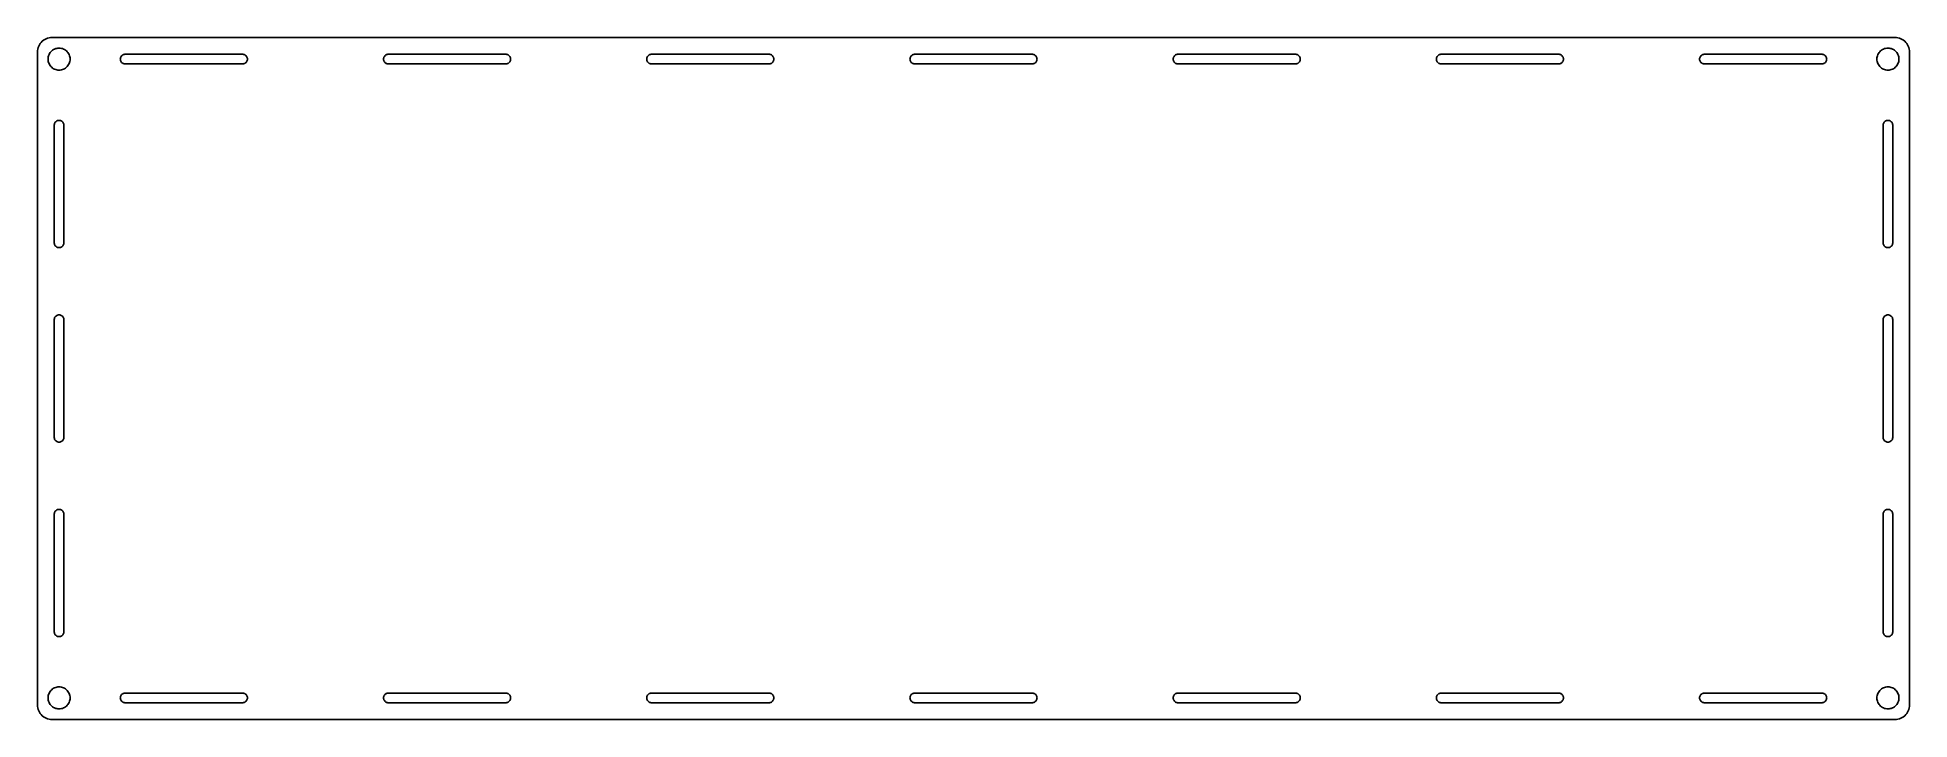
# Model space of a CAD drawing. Header units: metres. Extents: x -319 to 319, y -116 to 116.
import ezdxf

# ---------------------------------------------------------------- set-up
doc = ezdxf.new("R2010")
doc.units = ezdxf.units.M

msp = doc.modelspace()

# ---------------------------------------------------------------- linework, layer by layer
for p, q in [((-316.814, 115.12), (-317.221, 114.791)), ((-316.375, 115.405), (-316.814, 115.12)), ((-315.909, 115.643), (-316.375, 115.405)), ((-315.42, 115.83), (-315.909, 115.643)), ((-314.915, 115.966), (-315.42, 115.83)), ((-314.398, 116.048), (-314.915, 115.966)), ((-313.875, 116.075), (-314.398, 116.048)), ((313.875, 116.075), (-313.875, 116.075)), ((314.398, 116.048), (313.875, 116.075)), ((314.915, 115.966), (314.398, 116.048)), ((315.42, 115.83), (314.915, 115.966)), ((315.909, 115.643), (315.42, 115.83)), ((316.375, 115.405), (315.909, 115.643)), ((316.814, 115.12), (316.375, 115.405)), ((317.221, 114.791), (316.814, 115.12)), ((-318.848, 111.598), (-318.875, 111.075)), ((-318.875, 111.075), (-318.875, -111.075)), ((-318.766, 112.115), (-318.848, 111.598)), ((-318.63, 112.62), (-318.766, 112.115)), ((-318.443, 113.109), (-318.63, 112.62)), ((-318.205, 113.575), (-318.443, 113.109)), ((-317.92, 114.014), (-318.205, 113.575)), ((-317.591, 114.421), (-317.92, 114.014)), ((-317.221, 114.791), (-317.591, 114.421)), ((-315.25, 108.7), (-315.229, 109.092)), ((-315.229, 108.308), (-315.25, 108.7)), ((-315.229, 109.092), (-315.168, 109.48)), ((-315.168, 109.48), (-315.066, 109.859)), ((-315.066, 109.859), (-314.926, 110.225)), ((-314.926, 110.225), (-314.748, 110.575)), ((-314.748, 110.575), (-314.534, 110.904)), ((-314.534, 110.904), (-314.287, 111.209)), ((-314.287, 111.209), (-314.009, 111.487)), ((-314.009, 111.487), (-313.704, 111.734)), ((-313.704, 111.734), (-313.375, 111.948)), ((-313.375, 111.948), (-313.025, 112.126)), ((-313.025, 112.126), (-312.659, 112.266)), ((-312.659, 112.266), (-312.28, 112.368)), ((-312.28, 112.368), (-311.892, 112.429)), ((-311.892, 112.429), (-311.5, 112.45)), ((-311.5, 112.45), (-311.108, 112.429)), ((-311.108, 112.429), (-310.72, 112.368)), ((-310.72, 112.368), (-310.341, 112.266)), ((-310.341, 112.266), (-309.975, 112.126)), ((-309.975, 112.126), (-309.625, 111.948)), ((-309.625, 111.948), (-309.296, 111.734)), ((-309.296, 111.734), (-308.991, 111.487)), ((-308.991, 111.487), (-308.713, 111.209)), ((-308.713, 111.209), (-308.466, 110.904)), ((-308.466, 110.904), (-308.252, 110.575)), ((-308.252, 110.575), (-308.074, 110.225)), ((-308.074, 110.225), (-307.934, 109.859)), ((-307.934, 109.859), (-307.832, 109.48)), ((-307.832, 109.48), (-307.771, 109.092)), ((-307.771, 109.092), (-307.75, 108.7)), ((-307.75, 108.7), (-307.771, 108.308)), ((-290.65, 108.7), (-290.632, 108.946)), ((-290.632, 108.454), (-290.65, 108.7)), ((-290.632, 108.946), (-290.577, 109.186)), ((-290.577, 108.214), (-290.632, 108.454)), ((-290.577, 109.186), (-290.487, 109.416)), ((-290.487, 109.416), (-290.363, 109.629)), ((-290.363, 109.629), (-290.21, 109.822)), ((-290.21, 109.822), (-290.029, 109.99)), ((-290.029, 109.99), (-289.825, 110.129)), ((-289.825, 110.129), (-289.603, 110.236)), ((-289.603, 110.236), (-289.367, 110.309)), ((-289.367, 110.309), (-289.123, 110.345)), ((-289.123, 110.345), (-248.877, 110.345)), ((-248.877, 110.345), (-248.633, 110.309)), ((-248.633, 110.309), (-248.397, 110.236)), ((-248.397, 110.236), (-248.175, 110.129)), ((-248.175, 110.129), (-247.971, 109.99)), ((-247.971, 109.99), (-247.79, 109.822)), ((-247.79, 109.822), (-247.637, 109.629)), ((-247.637, 109.629), (-247.513, 109.416)), ((-247.513, 109.416), (-247.423, 109.186)), ((-247.423, 109.186), (-247.368, 108.946)), ((-247.368, 108.454), (-247.423, 108.214)), ((-247.368, 108.946), (-247.35, 108.7)), ((-247.35, 108.7), (-247.368, 108.454)), ((-200.983, 108.7), (-200.965, 108.946)), ((-200.965, 108.454), (-200.983, 108.7)), ((-200.965, 108.946), (-200.91, 109.186)), ((-200.91, 108.214), (-200.965, 108.454)), ((-200.91, 109.186), (-200.82, 109.416)), ((-200.82, 109.416), (-200.697, 109.629)), ((-200.697, 109.629), (-200.543, 109.822)), ((-200.543, 109.822), (-200.362, 109.99)), ((-200.362, 109.99), (-200.158, 110.129)), ((-200.158, 110.129), (-199.936, 110.236)), ((-199.936, 110.236), (-199.701, 110.309)), ((-199.701, 110.309), (-199.457, 110.345)), ((-199.457, 110.345), (-159.21, 110.345)), ((-159.21, 110.345), (-158.966, 110.309)), ((-158.966, 110.309), (-158.731, 110.236)), ((-158.731, 110.236), (-158.508, 110.129)), ((-158.508, 110.129), (-158.305, 109.99)), ((-158.305, 109.99), (-158.124, 109.822)), ((-158.124, 109.822), (-157.97, 109.629)), ((-157.97, 109.629), (-157.847, 109.416)), ((-157.847, 109.416), (-157.757, 109.186)), ((-157.757, 109.186), (-157.702, 108.946)), ((-157.702, 108.454), (-157.757, 108.214)), ((-157.702, 108.946), (-157.683, 108.7)), ((-157.683, 108.7), (-157.702, 108.454)), ((-111.317, 108.7), (-111.298, 108.946)), ((-111.298, 108.454), (-111.317, 108.7)), ((-111.298, 108.946), (-111.243, 109.186)), ((-111.243, 108.214), (-111.298, 108.454)), ((-111.243, 109.186), (-111.153, 109.416)), ((-111.153, 109.416), (-111.03, 109.629)), ((-111.03, 109.629), (-110.876, 109.822)), ((-110.876, 109.822), (-110.695, 109.99)), ((-110.695, 109.99), (-110.492, 110.129)), ((-110.492, 110.129), (-110.269, 110.236)), ((-110.269, 110.236), (-110.034, 110.309)), ((-110.034, 110.309), (-109.79, 110.345)), ((-109.79, 110.345), (-69.5434, 110.345)), ((-69.5434, 110.345), (-69.2995, 110.309)), ((-69.2995, 110.309), (-69.0638, 110.236)), ((-69.0638, 110.236), (-68.8417, 110.129)), ((-68.8417, 110.129), (-68.6379, 109.99)), ((-68.6379, 109.99), (-68.4571, 109.822)), ((-68.4571, 109.822), (-68.3034, 109.629)), ((-68.3034, 109.629), (-68.1801, 109.416)), ((-68.1801, 109.416), (-68.09, 109.186)), ((-68.09, 109.186), (-68.0351, 108.946)), ((-68.0351, 108.454), (-68.09, 108.214)), ((-68.0351, 108.946), (-68.0167, 108.7)), ((-68.0167, 108.7), (-68.0351, 108.454)), ((-21.65, 108.7), (-21.6316, 108.946)), ((-21.6316, 108.454), (-21.65, 108.7)), ((-21.6316, 108.946), (-21.5767, 109.186)), ((-21.5767, 108.214), (-21.6316, 108.454)), ((-21.5767, 109.186), (-21.4866, 109.416)), ((-21.4866, 109.416), (-21.3633, 109.629)), ((-21.3633, 109.629), (-21.2095, 109.822)), ((-21.2095, 109.822), (-21.0287, 109.99)), ((-21.0287, 109.99), (-20.825, 110.129)), ((-20.825, 110.129), (-20.6028, 110.236)), ((-20.6028, 110.236), (-20.3672, 110.309)), ((-20.3672, 110.309), (-20.1233, 110.345)), ((-20.1233, 110.345), (20.1233, 110.345)), ((20.1233, 110.345), (20.3672, 110.309)), ((20.3672, 110.309), (20.6028, 110.236)), ((20.6028, 110.236), (20.825, 110.129)), ((20.825, 110.129), (21.0287, 109.99)), ((21.0287, 109.99), (21.2095, 109.822)), ((21.2095, 109.822), (21.3633, 109.629)), ((21.3633, 109.629), (21.4866, 109.416)), ((21.4866, 109.416), (21.5767, 109.186)), ((21.5767, 109.186), (21.6316, 108.946)), ((21.6316, 108.454), (21.5767, 108.214)), ((21.6316, 108.946), (21.65, 108.7)), ((21.65, 108.7), (21.6316, 108.454)), ((68.0167, 108.7), (68.0351, 108.946)), ((68.0351, 108.454), (68.0167, 108.7)), ((68.0351, 108.946), (68.09, 109.186)), ((68.09, 108.214), (68.0351, 108.454)), ((68.09, 109.186), (68.1801, 109.416)), ((68.1801, 109.416), (68.3034, 109.629)), ((68.3034, 109.629), (68.4571, 109.822)), ((68.4571, 109.822), (68.6379, 109.99)), ((68.6379, 109.99), (68.8417, 110.129)), ((68.8417, 110.129), (69.0638, 110.236)), ((69.0638, 110.236), (69.2995, 110.309)), ((69.2995, 110.309), (69.5434, 110.345)), ((69.5434, 110.345), (109.79, 110.345)), ((109.79, 110.345), (110.034, 110.309)), ((110.034, 110.309), (110.269, 110.236)), ((110.269, 110.236), (110.492, 110.129)), ((110.492, 110.129), (110.695, 109.99)), ((110.695, 109.99), (110.876, 109.822)), ((110.876, 109.822), (111.03, 109.629)), ((111.03, 109.629), (111.153, 109.416)), ((111.153, 109.416), (111.243, 109.186)), ((111.243, 109.186), (111.298, 108.946)), ((111.298, 108.454), (111.243, 108.214)), ((111.298, 108.946), (111.317, 108.7)), ((111.317, 108.7), (111.298, 108.454)), ((157.683, 108.7), (157.702, 108.946)), ((157.702, 108.454), (157.683, 108.7)), ((157.702, 108.946), (157.757, 109.186)), ((157.757, 108.214), (157.702, 108.454)), ((157.757, 109.186), (157.847, 109.416)), ((157.847, 109.416), (157.97, 109.629)), ((157.97, 109.629), (158.124, 109.822)), ((158.124, 109.822), (158.305, 109.99)), ((158.305, 109.99), (158.508, 110.129)), ((158.508, 110.129), (158.731, 110.236)), ((158.731, 110.236), (158.966, 110.309)), ((158.966, 110.309), (159.21, 110.345)), ((159.21, 110.345), (199.457, 110.345)), ((199.457, 110.345), (199.701, 110.309)), ((199.701, 110.309), (199.936, 110.236)), ((199.936, 110.236), (200.158, 110.129)), ((200.158, 110.129), (200.362, 109.99)), ((200.362, 109.99), (200.543, 109.822)), ((200.543, 109.822), (200.697, 109.629)), ((200.697, 109.629), (200.82, 109.416)), ((200.82, 109.416), (200.91, 109.186)), ((200.91, 109.186), (200.965, 108.946)), ((200.965, 108.454), (200.91, 108.214)), ((200.965, 108.946), (200.983, 108.7)), ((200.983, 108.7), (200.965, 108.454)), ((247.35, 108.7), (247.368, 108.946)), ((247.368, 108.454), (247.35, 108.7)), ((247.368, 108.946), (247.423, 109.186)), ((247.423, 108.214), (247.368, 108.454)), ((247.423, 109.186), (247.513, 109.416)), ((247.513, 109.416), (247.637, 109.629)), ((247.637, 109.629), (247.79, 109.822)), ((247.79, 109.822), (247.971, 109.99)), ((247.971, 109.99), (248.175, 110.129)), ((248.175, 110.129), (248.397, 110.236)), ((248.397, 110.236), (248.633, 110.309)), ((248.633, 110.309), (248.877, 110.345)), ((248.877, 110.345), (289.123, 110.345)), ((289.123, 110.345), (289.367, 110.309)), ((289.367, 110.309), (289.603, 110.236)), ((289.603, 110.236), (289.825, 110.129)), ((289.825, 110.129), (290.029, 109.99)), ((290.029, 109.99), (290.21, 109.822)), ((290.21, 109.822), (290.363, 109.629)), ((290.363, 109.629), (290.487, 109.416)), ((290.487, 109.416), (290.577, 109.186)), ((290.577, 109.186), (290.632, 108.946)), ((290.632, 108.454), (290.577, 108.214)), ((290.632, 108.946), (290.65, 108.7)), ((290.65, 108.7), (290.632, 108.454)), ((307.75, 108.7), (307.771, 109.092)), ((307.771, 108.308), (307.75, 108.7)), ((307.771, 109.092), (307.832, 109.48)), ((307.832, 109.48), (307.934, 109.859)), ((307.934, 109.859), (308.074, 110.225)), ((308.074, 110.225), (308.252, 110.575)), ((308.252, 110.575), (308.466, 110.904)), ((308.466, 110.904), (308.713, 111.209)), ((308.713, 111.209), (308.991, 111.487)), ((308.991, 111.487), (309.296, 111.734)), ((309.296, 111.734), (309.625, 111.948)), ((309.625, 111.948), (309.975, 112.126)), ((309.975, 112.126), (310.341, 112.266)), ((310.341, 112.266), (310.72, 112.368)), ((310.72, 112.368), (311.108, 112.429)), ((311.108, 112.429), (311.5, 112.45)), ((311.5, 112.45), (311.892, 112.429)), ((311.892, 112.429), (312.28, 112.368)), ((312.28, 112.368), (312.659, 112.266)), ((312.659, 112.266), (313.025, 112.126)), ((313.025, 112.126), (313.375, 111.948)), ((313.375, 111.948), (313.704, 111.734)), ((313.704, 111.734), (314.009, 111.487)), ((314.009, 111.487), (314.287, 111.209)), ((314.287, 111.209), (314.534, 110.904)), ((314.534, 110.904), (314.748, 110.575)), ((314.748, 110.575), (314.926, 110.225)), ((314.926, 110.225), (315.066, 109.859)), ((315.066, 109.859), (315.168, 109.48)), ((315.168, 109.48), (315.229, 109.092)), ((315.229, 109.092), (315.25, 108.7)), ((315.25, 108.7), (315.229, 108.308)), ((317.591, 114.421), (317.221, 114.791)), ((317.92, 114.014), (317.591, 114.421)), ((318.205, 113.575), (317.92, 114.014)), ((318.443, 113.109), (318.205, 113.575)), ((318.63, 112.62), (318.443, 113.109)), ((318.766, 112.115), (318.63, 112.62)), ((318.848, 111.598), (318.766, 112.115)), ((318.875, 111.075), (318.848, 111.598)), ((318.875, -111.075), (318.875, 111.075)), ((-315.168, 107.92), (-315.229, 108.308)), ((-315.066, 107.541), (-315.168, 107.92)), ((-314.926, 107.175), (-315.066, 107.541)), ((-314.748, 106.825), (-314.926, 107.175)), ((-314.534, 106.496), (-314.748, 106.825)), ((-314.287, 106.191), (-314.534, 106.496)), ((-314.009, 105.913), (-314.287, 106.191)), ((-313.704, 105.666), (-314.009, 105.913)), ((-313.375, 105.452), (-313.704, 105.666)), ((-313.025, 105.274), (-313.375, 105.452)), ((-312.659, 105.134), (-313.025, 105.274)), ((-312.28, 105.032), (-312.659, 105.134)), ((-311.892, 104.971), (-312.28, 105.032)), ((-311.5, 104.95), (-311.892, 104.971)), ((-311.108, 104.971), (-311.5, 104.95)), ((-310.72, 105.032), (-311.108, 104.971)), ((-310.341, 105.134), (-310.72, 105.032)), ((-309.975, 105.274), (-310.341, 105.134)), ((-309.625, 105.452), (-309.975, 105.274)), ((-309.296, 105.666), (-309.625, 105.452)), ((-308.991, 105.913), (-309.296, 105.666)), ((-308.713, 106.191), (-308.991, 105.913)), ((-308.466, 106.496), (-308.713, 106.191)), ((-308.252, 106.825), (-308.466, 106.496)), ((-308.074, 107.175), (-308.252, 106.825)), ((-307.934, 107.541), (-308.074, 107.175)), ((-307.832, 107.92), (-307.934, 107.541)), ((-307.771, 108.308), (-307.832, 107.92)), ((-290.487, 107.984), (-290.577, 108.214)), ((-290.363, 107.771), (-290.487, 107.984)), ((-290.21, 107.578), (-290.363, 107.771)), ((-290.029, 107.41), (-290.21, 107.578)), ((-289.825, 107.271), (-290.029, 107.41)), ((-289.603, 107.164), (-289.825, 107.271)), ((-289.367, 107.091), (-289.603, 107.164)), ((-289.123, 107.055), (-289.367, 107.091)), ((-248.877, 107.055), (-289.123, 107.055)), ((-248.633, 107.091), (-248.877, 107.055)), ((-248.397, 107.164), (-248.633, 107.091)), ((-248.175, 107.271), (-248.397, 107.164)), ((-247.971, 107.41), (-248.175, 107.271)), ((-247.79, 107.578), (-247.971, 107.41)), ((-247.637, 107.771), (-247.79, 107.578)), ((-247.513, 107.984), (-247.637, 107.771)), ((-247.423, 108.214), (-247.513, 107.984)), ((-200.82, 107.984), (-200.91, 108.214)), ((-200.697, 107.771), (-200.82, 107.984)), ((-200.543, 107.578), (-200.697, 107.771)), ((-200.362, 107.41), (-200.543, 107.578)), ((-200.158, 107.271), (-200.362, 107.41)), ((-199.936, 107.164), (-200.158, 107.271)), ((-199.701, 107.091), (-199.936, 107.164)), ((-199.457, 107.055), (-199.701, 107.091)), ((-159.21, 107.055), (-199.457, 107.055)), ((-158.966, 107.091), (-159.21, 107.055)), ((-158.731, 107.164), (-158.966, 107.091)), ((-158.508, 107.271), (-158.731, 107.164)), ((-158.305, 107.41), (-158.508, 107.271)), ((-158.124, 107.578), (-158.305, 107.41)), ((-157.97, 107.771), (-158.124, 107.578)), ((-157.847, 107.984), (-157.97, 107.771)), ((-157.757, 108.214), (-157.847, 107.984)), ((-111.153, 107.984), (-111.243, 108.214)), ((-111.03, 107.771), (-111.153, 107.984)), ((-110.876, 107.578), (-111.03, 107.771)), ((-110.695, 107.41), (-110.876, 107.578)), ((-110.492, 107.271), (-110.695, 107.41)), ((-110.269, 107.164), (-110.492, 107.271)), ((-110.034, 107.091), (-110.269, 107.164)), ((-109.79, 107.055), (-110.034, 107.091)), ((-69.5434, 107.055), (-109.79, 107.055)), ((-69.2995, 107.091), (-69.5434, 107.055)), ((-69.0638, 107.164), (-69.2995, 107.091)), ((-68.8417, 107.271), (-69.0638, 107.164)), ((-68.6379, 107.41), (-68.8417, 107.271)), ((-68.4571, 107.578), (-68.6379, 107.41)), ((-68.3034, 107.771), (-68.4571, 107.578)), ((-68.1801, 107.984), (-68.3034, 107.771)), ((-68.09, 108.214), (-68.1801, 107.984)), ((-21.4866, 107.984), (-21.5767, 108.214)), ((-21.3633, 107.771), (-21.4866, 107.984)), ((-21.2095, 107.578), (-21.3633, 107.771)), ((-21.0287, 107.41), (-21.2095, 107.578)), ((-20.825, 107.271), (-21.0287, 107.41)), ((-20.6028, 107.164), (-20.825, 107.271)), ((-20.3672, 107.091), (-20.6028, 107.164)), ((-20.1233, 107.055), (-20.3672, 107.091)), ((20.1233, 107.055), (-20.1233, 107.055)), ((20.3672, 107.091), (20.1233, 107.055)), ((20.6028, 107.164), (20.3672, 107.091)), ((20.825, 107.271), (20.6028, 107.164)), ((21.0287, 107.41), (20.825, 107.271)), ((21.2095, 107.578), (21.0287, 107.41)), ((21.3633, 107.771), (21.2095, 107.578)), ((21.4866, 107.984), (21.3633, 107.771)), ((21.5767, 108.214), (21.4866, 107.984)), ((68.1801, 107.984), (68.09, 108.214)), ((68.3034, 107.771), (68.1801, 107.984)), ((68.4571, 107.578), (68.3034, 107.771)), ((68.6379, 107.41), (68.4571, 107.578)), ((68.8417, 107.271), (68.6379, 107.41)), ((69.0638, 107.164), (68.8417, 107.271)), ((69.2995, 107.091), (69.0638, 107.164)), ((69.5434, 107.055), (69.2995, 107.091)), ((109.79, 107.055), (69.5434, 107.055)), ((110.034, 107.091), (109.79, 107.055)), ((110.269, 107.164), (110.034, 107.091)), ((110.492, 107.271), (110.269, 107.164)), ((110.695, 107.41), (110.492, 107.271)), ((110.876, 107.578), (110.695, 107.41)), ((111.03, 107.771), (110.876, 107.578)), ((111.153, 107.984), (111.03, 107.771)), ((111.243, 108.214), (111.153, 107.984)), ((157.847, 107.984), (157.757, 108.214)), ((157.97, 107.771), (157.847, 107.984)), ((158.124, 107.578), (157.97, 107.771)), ((158.305, 107.41), (158.124, 107.578)), ((158.508, 107.271), (158.305, 107.41)), ((158.731, 107.164), (158.508, 107.271)), ((158.966, 107.091), (158.731, 107.164)), ((159.21, 107.055), (158.966, 107.091)), ((199.457, 107.055), (159.21, 107.055)), ((199.701, 107.091), (199.457, 107.055)), ((199.936, 107.164), (199.701, 107.091)), ((200.158, 107.271), (199.936, 107.164)), ((200.362, 107.41), (200.158, 107.271)), ((200.543, 107.578), (200.362, 107.41)), ((200.697, 107.771), (200.543, 107.578)), ((200.82, 107.984), (200.697, 107.771)), ((200.91, 108.214), (200.82, 107.984)), ((247.513, 107.984), (247.423, 108.214)), ((247.637, 107.771), (247.513, 107.984)), ((247.79, 107.578), (247.637, 107.771)), ((247.971, 107.41), (247.79, 107.578)), ((248.175, 107.271), (247.971, 107.41)), ((248.397, 107.164), (248.175, 107.271)), ((248.633, 107.091), (248.397, 107.164)), ((248.877, 107.055), (248.633, 107.091)), ((289.123, 107.055), (248.877, 107.055)), ((289.367, 107.091), (289.123, 107.055)), ((289.603, 107.164), (289.367, 107.091)), ((289.825, 107.271), (289.603, 107.164)), ((290.029, 107.41), (289.825, 107.271)), ((290.21, 107.578), (290.029, 107.41)), ((290.363, 107.771), (290.21, 107.578)), ((290.487, 107.984), (290.363, 107.771)), ((290.577, 108.214), (290.487, 107.984)), ((307.832, 107.92), (307.771, 108.308)), ((307.934, 107.541), (307.832, 107.92)), ((308.074, 107.175), (307.934, 107.541)), ((308.252, 106.825), (308.074, 107.175)), ((308.466, 106.496), (308.252, 106.825)), ((308.713, 106.191), (308.466, 106.496)), ((308.991, 105.913), (308.713, 106.191)), ((309.296, 105.666), (308.991, 105.913)), ((309.625, 105.452), (309.296, 105.666)), ((309.975, 105.274), (309.625, 105.452)), ((310.341, 105.134), (309.975, 105.274)), ((310.72, 105.032), (310.341, 105.134)), ((311.108, 104.971), (310.72, 105.032)), ((311.5, 104.95), (311.108, 104.971)), ((311.892, 104.971), (311.5, 104.95)), ((312.28, 105.032), (311.892, 104.971)), ((312.659, 105.134), (312.28, 105.032)), ((313.025, 105.274), (312.659, 105.134)), ((313.375, 105.452), (313.025, 105.274)), ((313.704, 105.666), (313.375, 105.452)), ((314.009, 105.913), (313.704, 105.666)), ((314.287, 106.191), (314.009, 105.913)), ((314.534, 106.496), (314.287, 106.191)), ((314.748, 106.825), (314.534, 106.496)), ((314.926, 107.175), (314.748, 106.825)), ((315.066, 107.541), (314.926, 107.175)), ((315.168, 107.92), (315.066, 107.541)), ((315.229, 108.308), (315.168, 107.92)), ((-313.145, 86.3233), (-313.109, 86.5672)), ((-313.145, 46.0767), (-313.145, 86.3233)), ((-313.109, 86.5672), (-313.036, 86.8028)), ((-313.036, 86.8028), (-312.929, 87.025)), ((-312.929, 87.025), (-312.79, 87.2288)), ((-312.79, 87.2288), (-312.622, 87.4095)), ((-312.622, 87.4095), (-312.429, 87.5633)), ((-312.429, 87.5633), (-312.216, 87.6866)), ((-312.216, 87.6866), (-311.986, 87.7767)), ((-311.986, 87.7767), (-311.746, 87.8316)), ((-311.746, 87.8316), (-311.5, 87.85)), ((-311.5, 87.85), (-311.254, 87.8316)), ((-311.254, 87.8316), (-311.014, 87.7767)), ((-311.014, 87.7767), (-310.784, 87.6866)), ((-310.784, 87.6866), (-310.571, 87.5633)), ((-310.571, 87.5633), (-310.378, 87.4095)), ((-310.378, 87.4095), (-310.21, 87.2288)), ((-310.21, 87.2288), (-310.071, 87.025)), ((-310.071, 87.025), (-309.964, 86.8028)), ((-309.964, 86.8028), (-309.891, 86.5672)), ((-309.891, 86.5672), (-309.855, 86.3233)), ((-309.855, 86.3233), (-309.855, 46.0767)), ((309.855, 86.3233), (309.891, 86.5672)), ((309.855, 46.0767), (309.855, 86.3233)), ((309.891, 86.5672), (309.964, 86.8028)), ((309.964, 86.8028), (310.071, 87.025)), ((310.071, 87.025), (310.21, 87.2288)), ((310.21, 87.2288), (310.378, 87.4095)), ((310.378, 87.4095), (310.571, 87.5633)), ((310.571, 87.5633), (310.784, 87.6866)), ((310.784, 87.6866), (311.014, 87.7767)), ((311.014, 87.7767), (311.254, 87.8316)), ((311.254, 87.8316), (311.5, 87.85)), ((311.5, 87.85), (311.746, 87.8316)), ((311.746, 87.8316), (311.986, 87.7767)), ((311.986, 87.7767), (312.216, 87.6866)), ((312.216, 87.6866), (312.429, 87.5633)), ((312.429, 87.5633), (312.622, 87.4095)), ((312.622, 87.4095), (312.79, 87.2288)), ((312.79, 87.2288), (312.929, 87.025)), ((312.929, 87.025), (313.036, 86.8028)), ((313.036, 86.8028), (313.109, 86.5672)), ((313.109, 86.5672), (313.145, 86.3233)), ((313.145, 86.3233), (313.145, 46.0767)), ((-313.109, 45.8328), (-313.145, 46.0767)), ((-313.036, 45.5972), (-313.109, 45.8328)), ((-312.929, 45.375), (-313.036, 45.5972)), ((-312.79, 45.1712), (-312.929, 45.375)), ((-312.622, 44.9905), (-312.79, 45.1712)), ((-312.429, 44.8367), (-312.622, 44.9905)), ((-312.216, 44.7134), (-312.429, 44.8367)), ((-311.986, 44.6233), (-312.216, 44.7134)), ((-310.784, 44.7134), (-311.014, 44.6233)), ((-310.571, 44.8367), (-310.784, 44.7134)), ((-310.378, 44.9905), (-310.571, 44.8367)), ((-310.21, 45.1712), (-310.378, 44.9905)), ((-310.071, 45.375), (-310.21, 45.1712)), ((-309.964, 45.5972), (-310.071, 45.375)), ((-309.891, 45.8328), (-309.964, 45.5972)), ((-309.855, 46.0767), (-309.891, 45.8328)), ((309.891, 45.8328), (309.855, 46.0767)), ((309.964, 45.5972), (309.891, 45.8328)), ((310.071, 45.375), (309.964, 45.5972)), ((310.21, 45.1712), (310.071, 45.375)), ((310.378, 44.9905), (310.21, 45.1712)), ((310.571, 44.8367), (310.378, 44.9905)), ((310.784, 44.7134), (310.571, 44.8367)), ((311.014, 44.6233), (310.784, 44.7134)), ((312.216, 44.7134), (311.986, 44.6233)), ((312.429, 44.8367), (312.216, 44.7134)), ((312.622, 44.9905), (312.429, 44.8367)), ((312.79, 45.1712), (312.622, 44.9905)), ((312.929, 45.375), (312.79, 45.1712)), ((313.036, 45.5972), (312.929, 45.375)), ((313.109, 45.8328), (313.036, 45.5972)), ((313.145, 46.0767), (313.109, 45.8328)), ((-311.746, 44.5684), (-311.986, 44.6233)), ((-311.5, 44.55), (-311.746, 44.5684)), ((-311.254, 44.5684), (-311.5, 44.55)), ((-311.014, 44.6233), (-311.254, 44.5684)), ((311.254, 44.5684), (311.014, 44.6233)), ((311.5, 44.55), (311.254, 44.5684)), ((311.746, 44.5684), (311.5, 44.55)), ((311.986, 44.6233), (311.746, 44.5684)), ((-313.145, 20.1233), (-313.109, 20.3672)), ((-313.145, -20.1233), (-313.145, 20.1233)), ((-313.109, 20.3672), (-313.036, 20.6028)), ((-313.036, 20.6028), (-312.929, 20.825)), ((-312.929, 20.825), (-312.79, 21.0287)), ((-312.79, 21.0287), (-312.622, 21.2095)), ((-312.622, 21.2095), (-312.429, 21.3633)), ((-312.429, 21.3633), (-312.216, 21.4866)), ((-312.216, 21.4866), (-311.986, 21.5767)), ((-311.986, 21.5767), (-311.746, 21.6316)), ((-311.746, 21.6316), (-311.5, 21.65)), ((-311.5, 21.65), (-311.254, 21.6316)), ((-311.254, 21.6316), (-311.014, 21.5767)), ((-311.014, 21.5767), (-310.784, 21.4866)), ((-310.784, 21.4866), (-310.571, 21.3633)), ((-310.571, 21.3633), (-310.378, 21.2095)), ((-310.378, 21.2095), (-310.21, 21.0287)), ((-310.21, 21.0287), (-310.071, 20.825)), ((-310.071, 20.825), (-309.964, 20.6028)), ((-309.964, 20.6028), (-309.891, 20.3672)), ((-309.891, 20.3672), (-309.855, 20.1233)), ((-309.855, 20.1233), (-309.855, -20.1233)), ((309.855, 20.1233), (309.891, 20.3672)), ((309.855, -20.1233), (309.855, 20.1233)), ((309.891, 20.3672), (309.964, 20.6028)), ((309.964, 20.6028), (310.071, 20.825)), ((310.071, 20.825), (310.21, 21.0287)), ((310.21, 21.0287), (310.378, 21.2095)), ((310.378, 21.2095), (310.571, 21.3633)), ((310.571, 21.3633), (310.784, 21.4866)), ((310.784, 21.4866), (311.014, 21.5767)), ((311.014, 21.5767), (311.254, 21.6316)), ((311.254, 21.6316), (311.5, 21.65)), ((311.5, 21.65), (311.746, 21.6316)), ((311.746, 21.6316), (311.986, 21.5767)), ((311.986, 21.5767), (312.216, 21.4866)), ((312.216, 21.4866), (312.429, 21.3633)), ((312.429, 21.3633), (312.622, 21.2095)), ((312.622, 21.2095), (312.79, 21.0287)), ((312.79, 21.0287), (312.929, 20.825)), ((312.929, 20.825), (313.036, 20.6028)), ((313.036, 20.6028), (313.109, 20.3672)), ((313.109, 20.3672), (313.145, 20.1233)), ((313.145, 20.1233), (313.145, -20.1233)), ((-313.109, -20.3672), (-313.145, -20.1233)), ((-313.036, -20.6028), (-313.109, -20.3672)), ((-312.929, -20.825), (-313.036, -20.6028)), ((-312.79, -21.0287), (-312.929, -20.825)), ((-312.622, -21.2095), (-312.79, -21.0287)), ((-312.429, -21.3633), (-312.622, -21.2095)), ((-312.216, -21.4866), (-312.429, -21.3633)), ((-311.986, -21.5767), (-312.216, -21.4866)), ((-311.746, -21.6316), (-311.986, -21.5767)), ((-311.5, -21.65), (-311.746, -21.6316)), ((-311.254, -21.6316), (-311.5, -21.65)), ((-311.014, -21.5767), (-311.254, -21.6316)), ((-310.784, -21.4866), (-311.014, -21.5767)), ((-310.571, -21.3633), (-310.784, -21.4866)), ((-310.378, -21.2095), (-310.571, -21.3633)), ((-310.21, -21.0287), (-310.378, -21.2095)), ((-310.071, -20.825), (-310.21, -21.0287)), ((-309.964, -20.6028), (-310.071, -20.825)), ((-309.891, -20.3672), (-309.964, -20.6028)), ((-309.855, -20.1233), (-309.891, -20.3672)), ((309.891, -20.3672), (309.855, -20.1233)), ((309.964, -20.6028), (309.891, -20.3672)), ((310.071, -20.825), (309.964, -20.6028)), ((310.21, -21.0287), (310.071, -20.825)), ((310.378, -21.2095), (310.21, -21.0287)), ((310.571, -21.3633), (310.378, -21.2095)), ((310.784, -21.4866), (310.571, -21.3633)), ((311.014, -21.5767), (310.784, -21.4866)), ((311.254, -21.6316), (311.014, -21.5767)), ((311.5, -21.65), (311.254, -21.6316)), ((311.746, -21.6316), (311.5, -21.65)), ((311.986, -21.5767), (311.746, -21.6316)), ((312.216, -21.4866), (311.986, -21.5767)), ((312.429, -21.3633), (312.216, -21.4866)), ((312.622, -21.2095), (312.429, -21.3633)), ((312.79, -21.0287), (312.622, -21.2095)), ((312.929, -20.825), (312.79, -21.0287)), ((313.036, -20.6028), (312.929, -20.825)), ((313.109, -20.3672), (313.036, -20.6028)), ((313.145, -20.1233), (313.109, -20.3672)), ((-312.216, -44.7134), (-311.986, -44.6233)), ((-311.986, -44.6233), (-311.746, -44.5684)), ((-311.746, -44.5684), (-311.5, -44.55)), ((-311.5, -44.55), (-311.254, -44.5684)), ((-311.254, -44.5684), (-311.014, -44.6233)), ((-311.014, -44.6233), (-310.784, -44.7134)), ((310.784, -44.7134), (311.014, -44.6233)), ((311.014, -44.6233), (311.254, -44.5684)), ((311.254, -44.5684), (311.5, -44.55)), ((311.5, -44.55), (311.746, -44.5684)), ((311.746, -44.5684), (311.986, -44.6233)), ((311.986, -44.6233), (312.216, -44.7134)), ((-313.145, -46.0767), (-313.109, -45.8328)), ((-313.145, -86.3233), (-313.145, -46.0767)), ((-313.109, -45.8328), (-313.036, -45.5972)), ((-313.036, -45.5972), (-312.929, -45.375)), ((-312.929, -45.375), (-312.79, -45.1712)), ((-312.79, -45.1712), (-312.622, -44.9905)), ((-312.622, -44.9905), (-312.429, -44.8367)), ((-312.429, -44.8367), (-312.216, -44.7134)), ((-310.784, -44.7134), (-310.571, -44.8367)), ((-310.571, -44.8367), (-310.378, -44.9905)), ((-310.378, -44.9905), (-310.21, -45.1712)), ((-310.21, -45.1712), (-310.071, -45.375)), ((-310.071, -45.375), (-309.964, -45.5972)), ((-309.964, -45.5972), (-309.891, -45.8328)), ((-309.891, -45.8328), (-309.855, -46.0767)), ((-309.855, -46.0767), (-309.855, -86.3233)), ((309.855, -46.0767), (309.891, -45.8328)), ((309.855, -86.3233), (309.855, -46.0767)), ((309.891, -45.8328), (309.964, -45.5972)), ((309.964, -45.5972), (310.071, -45.375)), ((310.071, -45.375), (310.21, -45.1712)), ((310.21, -45.1712), (310.378, -44.9905)), ((310.378, -44.9905), (310.571, -44.8367)), ((310.571, -44.8367), (310.784, -44.7134)), ((312.216, -44.7134), (312.429, -44.8367)), ((312.429, -44.8367), (312.622, -44.9905)), ((312.622, -44.9905), (312.79, -45.1712)), ((312.79, -45.1712), (312.929, -45.375)), ((312.929, -45.375), (313.036, -45.5972)), ((313.036, -45.5972), (313.109, -45.8328)), ((313.109, -45.8328), (313.145, -46.0767)), ((313.145, -46.0767), (313.145, -86.3233)), ((-313.109, -86.5672), (-313.145, -86.3233)), ((-313.036, -86.8028), (-313.109, -86.5672)), ((-312.929, -87.025), (-313.036, -86.8028)), ((-312.79, -87.2288), (-312.929, -87.025)), ((-312.622, -87.4095), (-312.79, -87.2288)), ((-312.429, -87.5633), (-312.622, -87.4095)), ((-312.216, -87.6866), (-312.429, -87.5633)), ((-311.986, -87.7767), (-312.216, -87.6866)), ((-311.746, -87.8316), (-311.986, -87.7767)), ((-311.5, -87.85), (-311.746, -87.8316)), ((-311.254, -87.8316), (-311.5, -87.85)), ((-311.014, -87.7767), (-311.254, -87.8316)), ((-310.784, -87.6866), (-311.014, -87.7767)), ((-310.571, -87.5633), (-310.784, -87.6866)), ((-310.378, -87.4095), (-310.571, -87.5633)), ((-310.21, -87.2288), (-310.378, -87.4095)), ((-310.071, -87.025), (-310.21, -87.2288)), ((-309.964, -86.8028), (-310.071, -87.025)), ((-309.891, -86.5672), (-309.964, -86.8028)), ((-309.855, -86.3233), (-309.891, -86.5672)), ((309.891, -86.5672), (309.855, -86.3233)), ((309.964, -86.8028), (309.891, -86.5672)), ((310.071, -87.025), (309.964, -86.8028)), ((310.21, -87.2288), (310.071, -87.025)), ((310.378, -87.4095), (310.21, -87.2288)), ((310.571, -87.5633), (310.378, -87.4095)), ((310.784, -87.6866), (310.571, -87.5633)), ((311.014, -87.7767), (310.784, -87.6866)), ((311.254, -87.8316), (311.014, -87.7767)), ((311.5, -87.85), (311.254, -87.8316)), ((311.746, -87.8316), (311.5, -87.85)), ((311.986, -87.7767), (311.746, -87.8316)), ((312.216, -87.6866), (311.986, -87.7767)), ((312.429, -87.5633), (312.216, -87.6866)), ((312.622, -87.4095), (312.429, -87.5633)), ((312.79, -87.2288), (312.622, -87.4095)), ((312.929, -87.025), (312.79, -87.2288)), ((313.036, -86.8028), (312.929, -87.025)), ((313.109, -86.5672), (313.036, -86.8028)), ((313.145, -86.3233), (313.109, -86.5672)), ((-315.25, -108.7), (-315.229, -108.308)), ((-315.229, -108.308), (-315.168, -107.92)), ((-315.168, -107.92), (-315.066, -107.541)), ((-315.066, -107.541), (-314.926, -107.175)), ((-314.926, -107.175), (-314.748, -106.825)), ((-314.748, -106.825), (-314.534, -106.496)), ((-314.534, -106.496), (-314.287, -106.191)), ((-314.287, -106.191), (-314.009, -105.913)), ((-314.009, -105.913), (-313.704, -105.666)), ((-313.704, -105.666), (-313.375, -105.452)), ((-313.375, -105.452), (-313.025, -105.274)), ((-313.025, -105.274), (-312.659, -105.134)), ((-312.659, -105.134), (-312.28, -105.032)), ((-312.28, -105.032), (-311.892, -104.971)), ((-311.892, -104.971), (-311.5, -104.95)), ((-311.5, -104.95), (-311.108, -104.971)), ((-311.108, -104.971), (-310.72, -105.032)), ((-310.72, -105.032), (-310.341, -105.134)), ((-310.341, -105.134), (-309.975, -105.274)), ((-309.975, -105.274), (-309.625, -105.452)), ((-309.625, -105.452), (-309.296, -105.666)), ((-309.296, -105.666), (-308.991, -105.913)), ((-308.991, -105.913), (-308.713, -106.191)), ((-308.713, -106.191), (-308.466, -106.496)), ((-308.466, -106.496), (-308.252, -106.825)), ((-308.252, -106.825), (-308.074, -107.175)), ((-308.074, -107.175), (-307.934, -107.541)), ((-307.934, -107.541), (-307.832, -107.92)), ((-307.832, -107.92), (-307.771, -108.308)), ((-307.771, -108.308), (-307.75, -108.7)), ((-290.632, -108.454), (-290.577, -108.214)), ((-290.577, -108.214), (-290.487, -107.984)), ((-290.487, -107.984), (-290.363, -107.771)), ((-290.363, -107.771), (-290.21, -107.578)), ((-290.21, -107.578), (-290.029, -107.41)), ((-290.029, -107.41), (-289.825, -107.271)), ((-289.825, -107.271), (-289.603, -107.164)), ((-289.603, -107.164), (-289.367, -107.091)), ((-289.367, -107.091), (-289.123, -107.055)), ((-289.123, -107.055), (-248.877, -107.055)), ((-248.877, -107.055), (-248.633, -107.091)), ((-248.633, -107.091), (-248.397, -107.164)), ((-248.397, -107.164), (-248.175, -107.271)), ((-248.175, -107.271), (-247.971, -107.41)), ((-247.971, -107.41), (-247.79, -107.578)), ((-247.79, -107.578), (-247.637, -107.771)), ((-247.637, -107.771), (-247.513, -107.984)), ((-247.513, -107.984), (-247.423, -108.214)), ((-247.423, -108.214), (-247.368, -108.454)), ((-200.965, -108.454), (-200.91, -108.214)), ((-200.91, -108.214), (-200.82, -107.984)), ((-200.82, -107.984), (-200.697, -107.771)), ((-200.697, -107.771), (-200.543, -107.578)), ((-200.543, -107.578), (-200.362, -107.41)), ((-200.362, -107.41), (-200.158, -107.271)), ((-200.158, -107.271), (-199.936, -107.164)), ((-199.936, -107.164), (-199.701, -107.091)), ((-199.701, -107.091), (-199.457, -107.055)), ((-199.457, -107.055), (-159.21, -107.055)), ((-159.21, -107.055), (-158.966, -107.091)), ((-158.966, -107.091), (-158.731, -107.164)), ((-158.731, -107.164), (-158.508, -107.271)), ((-158.508, -107.271), (-158.305, -107.41)), ((-158.305, -107.41), (-158.124, -107.578)), ((-158.124, -107.578), (-157.97, -107.771)), ((-157.97, -107.771), (-157.847, -107.984)), ((-157.847, -107.984), (-157.757, -108.214)), ((-157.757, -108.214), (-157.702, -108.454)), ((-111.298, -108.454), (-111.243, -108.214)), ((-111.243, -108.214), (-111.153, -107.984)), ((-111.153, -107.984), (-111.03, -107.771)), ((-111.03, -107.771), (-110.876, -107.578)), ((-110.876, -107.578), (-110.695, -107.41)), ((-110.695, -107.41), (-110.492, -107.271)), ((-110.492, -107.271), (-110.269, -107.164)), ((-110.269, -107.164), (-110.034, -107.091)), ((-110.034, -107.091), (-109.79, -107.055)), ((-109.79, -107.055), (-69.5434, -107.055)), ((-69.5434, -107.055), (-69.2995, -107.091)), ((-69.2995, -107.091), (-69.0638, -107.164)), ((-69.0638, -107.164), (-68.8417, -107.271)), ((-68.8417, -107.271), (-68.6379, -107.41)), ((-68.6379, -107.41), (-68.4571, -107.578)), ((-68.4571, -107.578), (-68.3034, -107.771)), ((-68.3034, -107.771), (-68.1801, -107.984)), ((-68.1801, -107.984), (-68.09, -108.214)), ((-68.09, -108.214), (-68.0351, -108.454)), ((-21.6316, -108.454), (-21.5767, -108.214)), ((-21.5767, -108.214), (-21.4866, -107.984)), ((-21.4866, -107.984), (-21.3633, -107.771)), ((-21.3633, -107.771), (-21.2095, -107.578)), ((-21.2095, -107.578), (-21.0287, -107.41)), ((-21.0287, -107.41), (-20.825, -107.271)), ((-20.825, -107.271), (-20.6028, -107.164)), ((-20.6028, -107.164), (-20.3672, -107.091)), ((-20.3672, -107.091), (-20.1233, -107.055)), ((-20.1233, -107.055), (20.1233, -107.055)), ((20.1233, -107.055), (20.3672, -107.091)), ((20.3672, -107.091), (20.6028, -107.164)), ((20.6028, -107.164), (20.825, -107.271)), ((20.825, -107.271), (21.0287, -107.41)), ((21.0287, -107.41), (21.2095, -107.578)), ((21.2095, -107.578), (21.3633, -107.771)), ((21.3633, -107.771), (21.4866, -107.984)), ((21.4866, -107.984), (21.5767, -108.214)), ((21.5767, -108.214), (21.6316, -108.454)), ((68.0351, -108.454), (68.09, -108.214)), ((68.09, -108.214), (68.1801, -107.984)), ((68.1801, -107.984), (68.3034, -107.771)), ((68.3034, -107.771), (68.4571, -107.578)), ((68.4571, -107.578), (68.6379, -107.41)), ((68.6379, -107.41), (68.8417, -107.271)), ((68.8417, -107.271), (69.0638, -107.164)), ((69.0638, -107.164), (69.2995, -107.091)), ((69.2995, -107.091), (69.5434, -107.055)), ((69.5434, -107.055), (109.79, -107.055)), ((109.79, -107.055), (110.034, -107.091)), ((110.034, -107.091), (110.269, -107.164)), ((110.269, -107.164), (110.492, -107.271)), ((110.492, -107.271), (110.695, -107.41)), ((110.695, -107.41), (110.876, -107.578)), ((110.876, -107.578), (111.03, -107.771)), ((111.03, -107.771), (111.153, -107.984)), ((111.153, -107.984), (111.243, -108.214)), ((111.243, -108.214), (111.298, -108.454)), ((157.702, -108.454), (157.757, -108.214)), ((157.757, -108.214), (157.847, -107.984)), ((157.847, -107.984), (157.97, -107.771)), ((157.97, -107.771), (158.124, -107.578)), ((158.124, -107.578), (158.305, -107.41)), ((158.305, -107.41), (158.508, -107.271)), ((158.508, -107.271), (158.731, -107.164)), ((158.731, -107.164), (158.966, -107.091)), ((158.966, -107.091), (159.21, -107.055)), ((159.21, -107.055), (199.457, -107.055)), ((199.457, -107.055), (199.701, -107.091)), ((199.701, -107.091), (199.936, -107.164)), ((199.936, -107.164), (200.158, -107.271)), ((200.158, -107.271), (200.362, -107.41)), ((200.362, -107.41), (200.543, -107.578)), ((200.543, -107.578), (200.697, -107.771)), ((200.697, -107.771), (200.82, -107.984)), ((200.82, -107.984), (200.91, -108.214)), ((200.91, -108.214), (200.965, -108.454)), ((247.368, -108.454), (247.423, -108.214)), ((247.423, -108.214), (247.513, -107.984)), ((247.513, -107.984), (247.637, -107.771)), ((247.637, -107.771), (247.79, -107.578)), ((247.79, -107.578), (247.971, -107.41)), ((247.971, -107.41), (248.175, -107.271)), ((248.175, -107.271), (248.397, -107.164)), ((248.397, -107.164), (248.633, -107.091)), ((248.633, -107.091), (248.877, -107.055)), ((248.877, -107.055), (289.123, -107.055)), ((289.123, -107.055), (289.367, -107.091)), ((289.367, -107.091), (289.603, -107.164)), ((289.603, -107.164), (289.825, -107.271)), ((289.825, -107.271), (290.029, -107.41)), ((290.029, -107.41), (290.21, -107.578)), ((290.21, -107.578), (290.363, -107.771)), ((290.363, -107.771), (290.487, -107.984)), ((290.487, -107.984), (290.577, -108.214)), ((290.577, -108.214), (290.632, -108.454)), ((307.75, -108.7), (307.771, -108.308)), ((307.771, -108.308), (307.832, -107.92)), ((307.832, -107.92), (307.934, -107.541)), ((307.934, -107.541), (308.074, -107.175)), ((308.074, -107.175), (308.252, -106.825)), ((308.252, -106.825), (308.466, -106.496)), ((308.466, -106.496), (308.713, -106.191)), ((308.713, -106.191), (308.991, -105.913)), ((308.991, -105.913), (309.296, -105.666)), ((309.296, -105.666), (309.625, -105.452)), ((309.625, -105.452), (309.975, -105.274)), ((309.975, -105.274), (310.341, -105.134)), ((310.341, -105.134), (310.72, -105.032)), ((310.72, -105.032), (311.108, -104.971)), ((311.108, -104.971), (311.5, -104.95)), ((311.5, -104.95), (311.892, -104.971)), ((311.892, -104.971), (312.28, -105.032)), ((312.28, -105.032), (312.659, -105.134)), ((312.659, -105.134), (313.025, -105.274)), ((313.025, -105.274), (313.375, -105.452)), ((313.375, -105.452), (313.704, -105.666)), ((313.704, -105.666), (314.009, -105.913)), ((314.009, -105.913), (314.287, -106.191)), ((314.287, -106.191), (314.534, -106.496)), ((314.534, -106.496), (314.748, -106.825)), ((314.748, -106.825), (314.926, -107.175)), ((314.926, -107.175), (315.066, -107.541)), ((315.066, -107.541), (315.168, -107.92)), ((315.168, -107.92), (315.229, -108.308)), ((315.229, -108.308), (315.25, -108.7)), ((-318.875, -111.075), (-318.848, -111.598)), ((-318.848, -111.598), (-318.766, -112.115)), ((-318.766, -112.115), (-318.63, -112.62)), ((-318.63, -112.62), (-318.443, -113.109)), ((-318.443, -113.109), (-318.205, -113.575)), ((-318.205, -113.575), (-317.92, -114.014)), ((-317.92, -114.014), (-317.591, -114.421)), ((-317.591, -114.421), (-317.221, -114.791)), ((-317.221, -114.791), (-316.814, -115.12)), ((-315.229, -109.092), (-315.25, -108.7)), ((-315.168, -109.48), (-315.229, -109.092)), ((-315.066, -109.859), (-315.168, -109.48)), ((-314.926, -110.225), (-315.066, -109.859)), ((-314.748, -110.575), (-314.926, -110.225)), ((-314.534, -110.904), (-314.748, -110.575)), ((-314.287, -111.209), (-314.534, -110.904)), ((-314.009, -111.487), (-314.287, -111.209)), ((-313.704, -111.734), (-314.009, -111.487)), ((-313.375, -111.948), (-313.704, -111.734)), ((-313.025, -112.126), (-313.375, -111.948)), ((-312.659, -112.266), (-313.025, -112.126)), ((-312.28, -112.368), (-312.659, -112.266)), ((-311.892, -112.429), (-312.28, -112.368)), ((-311.5, -112.45), (-311.892, -112.429)), ((-311.108, -112.429), (-311.5, -112.45)), ((-310.72, -112.368), (-311.108, -112.429)), ((-310.341, -112.266), (-310.72, -112.368)), ((-309.975, -112.126), (-310.341, -112.266)), ((-309.625, -111.948), (-309.975, -112.126)), ((-309.296, -111.734), (-309.625, -111.948)), ((-308.991, -111.487), (-309.296, -111.734)), ((-308.713, -111.209), (-308.991, -111.487)), ((-308.466, -110.904), (-308.713, -111.209)), ((-308.252, -110.575), (-308.466, -110.904)), ((-308.074, -110.225), (-308.252, -110.575)), ((-307.934, -109.859), (-308.074, -110.225)), ((-307.832, -109.48), (-307.934, -109.859)), ((-307.771, -109.092), (-307.832, -109.48)), ((-307.75, -108.7), (-307.771, -109.092)), ((-290.65, -108.7), (-290.632, -108.454)), ((-290.632, -108.946), (-290.65, -108.7)), ((-290.577, -109.186), (-290.632, -108.946)), ((-290.487, -109.416), (-290.577, -109.186)), ((-290.363, -109.629), (-290.487, -109.416)), ((-290.21, -109.822), (-290.363, -109.629)), ((-290.029, -109.99), (-290.21, -109.822)), ((-289.825, -110.129), (-290.029, -109.99)), ((-289.603, -110.236), (-289.825, -110.129)), ((-289.367, -110.309), (-289.603, -110.236)), ((-289.123, -110.345), (-289.367, -110.309)), ((-248.877, -110.345), (-289.123, -110.345)), ((-248.633, -110.309), (-248.877, -110.345)), ((-248.397, -110.236), (-248.633, -110.309)), ((-248.175, -110.129), (-248.397, -110.236)), ((-247.971, -109.99), (-248.175, -110.129)), ((-247.79, -109.822), (-247.971, -109.99)), ((-247.637, -109.629), (-247.79, -109.822)), ((-247.513, -109.416), (-247.637, -109.629)), ((-247.423, -109.186), (-247.513, -109.416)), ((-247.368, -108.946), (-247.423, -109.186)), ((-247.368, -108.454), (-247.35, -108.7)), ((-247.35, -108.7), (-247.368, -108.946)), ((-200.983, -108.7), (-200.965, -108.454)), ((-200.965, -108.946), (-200.983, -108.7)), ((-200.91, -109.186), (-200.965, -108.946)), ((-200.82, -109.416), (-200.91, -109.186)), ((-200.697, -109.629), (-200.82, -109.416)), ((-200.543, -109.822), (-200.697, -109.629)), ((-200.362, -109.99), (-200.543, -109.822)), ((-200.158, -110.129), (-200.362, -109.99)), ((-199.936, -110.236), (-200.158, -110.129)), ((-199.701, -110.309), (-199.936, -110.236)), ((-199.457, -110.345), (-199.701, -110.309)), ((-159.21, -110.345), (-199.457, -110.345)), ((-158.966, -110.309), (-159.21, -110.345)), ((-158.731, -110.236), (-158.966, -110.309)), ((-158.508, -110.129), (-158.731, -110.236)), ((-158.305, -109.99), (-158.508, -110.129)), ((-158.124, -109.822), (-158.305, -109.99)), ((-157.97, -109.629), (-158.124, -109.822)), ((-157.847, -109.416), (-157.97, -109.629)), ((-157.757, -109.186), (-157.847, -109.416)), ((-157.702, -108.946), (-157.757, -109.186)), ((-157.702, -108.454), (-157.683, -108.7)), ((-157.683, -108.7), (-157.702, -108.946)), ((-111.317, -108.7), (-111.298, -108.454)), ((-111.298, -108.946), (-111.317, -108.7)), ((-111.243, -109.186), (-111.298, -108.946)), ((-111.153, -109.416), (-111.243, -109.186)), ((-111.03, -109.629), (-111.153, -109.416)), ((-110.876, -109.822), (-111.03, -109.629)), ((-110.695, -109.99), (-110.876, -109.822)), ((-110.492, -110.129), (-110.695, -109.99)), ((-110.269, -110.236), (-110.492, -110.129)), ((-110.034, -110.309), (-110.269, -110.236)), ((-109.79, -110.345), (-110.034, -110.309)), ((-69.5434, -110.345), (-109.79, -110.345)), ((-69.2995, -110.309), (-69.5434, -110.345)), ((-69.0638, -110.236), (-69.2995, -110.309)), ((-68.8417, -110.129), (-69.0638, -110.236)), ((-68.6379, -109.99), (-68.8417, -110.129)), ((-68.4571, -109.822), (-68.6379, -109.99)), ((-68.3034, -109.629), (-68.4571, -109.822)), ((-68.1801, -109.416), (-68.3034, -109.629)), ((-68.09, -109.186), (-68.1801, -109.416)), ((-68.0351, -108.946), (-68.09, -109.186)), ((-68.0351, -108.454), (-68.0167, -108.7)), ((-68.0167, -108.7), (-68.0351, -108.946)), ((-21.65, -108.7), (-21.6316, -108.454)), ((-21.6316, -108.946), (-21.65, -108.7)), ((-21.5767, -109.186), (-21.6316, -108.946)), ((-21.4866, -109.416), (-21.5767, -109.186)), ((-21.3633, -109.629), (-21.4866, -109.416)), ((-21.2095, -109.822), (-21.3633, -109.629)), ((-21.0287, -109.99), (-21.2095, -109.822)), ((-20.825, -110.129), (-21.0287, -109.99)), ((-20.6028, -110.236), (-20.825, -110.129)), ((-20.3672, -110.309), (-20.6028, -110.236)), ((-20.1233, -110.345), (-20.3672, -110.309)), ((20.1233, -110.345), (-20.1233, -110.345)), ((20.3672, -110.309), (20.1233, -110.345)), ((20.6028, -110.236), (20.3672, -110.309)), ((20.825, -110.129), (20.6028, -110.236)), ((21.0287, -109.99), (20.825, -110.129)), ((21.2095, -109.822), (21.0287, -109.99)), ((21.3633, -109.629), (21.2095, -109.822)), ((21.4866, -109.416), (21.3633, -109.629)), ((21.5767, -109.186), (21.4866, -109.416)), ((21.6316, -108.946), (21.5767, -109.186)), ((21.6316, -108.454), (21.65, -108.7)), ((21.65, -108.7), (21.6316, -108.946)), ((68.0167, -108.7), (68.0351, -108.454)), ((68.0351, -108.946), (68.0167, -108.7)), ((68.09, -109.186), (68.0351, -108.946)), ((68.1801, -109.416), (68.09, -109.186)), ((68.3034, -109.629), (68.1801, -109.416)), ((68.4571, -109.822), (68.3034, -109.629)), ((68.6379, -109.99), (68.4571, -109.822)), ((68.8417, -110.129), (68.6379, -109.99)), ((69.0638, -110.236), (68.8417, -110.129)), ((69.2995, -110.309), (69.0638, -110.236)), ((69.5434, -110.345), (69.2995, -110.309)), ((109.79, -110.345), (69.5434, -110.345)), ((110.034, -110.309), (109.79, -110.345)), ((110.269, -110.236), (110.034, -110.309)), ((110.492, -110.129), (110.269, -110.236)), ((110.695, -109.99), (110.492, -110.129)), ((110.876, -109.822), (110.695, -109.99)), ((111.03, -109.629), (110.876, -109.822)), ((111.153, -109.416), (111.03, -109.629)), ((111.243, -109.186), (111.153, -109.416)), ((111.298, -108.946), (111.243, -109.186)), ((111.298, -108.454), (111.317, -108.7)), ((111.317, -108.7), (111.298, -108.946)), ((157.683, -108.7), (157.702, -108.454)), ((157.702, -108.946), (157.683, -108.7)), ((157.757, -109.186), (157.702, -108.946)), ((157.847, -109.416), (157.757, -109.186)), ((157.97, -109.629), (157.847, -109.416)), ((158.124, -109.822), (157.97, -109.629)), ((158.305, -109.99), (158.124, -109.822)), ((158.508, -110.129), (158.305, -109.99)), ((158.731, -110.236), (158.508, -110.129)), ((158.966, -110.309), (158.731, -110.236)), ((159.21, -110.345), (158.966, -110.309)), ((199.457, -110.345), (159.21, -110.345)), ((199.701, -110.309), (199.457, -110.345)), ((199.936, -110.236), (199.701, -110.309)), ((200.158, -110.129), (199.936, -110.236)), ((200.362, -109.99), (200.158, -110.129)), ((200.543, -109.822), (200.362, -109.99)), ((200.697, -109.629), (200.543, -109.822)), ((200.82, -109.416), (200.697, -109.629)), ((200.91, -109.186), (200.82, -109.416)), ((200.965, -108.946), (200.91, -109.186)), ((200.965, -108.454), (200.983, -108.7)), ((200.983, -108.7), (200.965, -108.946)), ((247.35, -108.7), (247.368, -108.454)), ((247.368, -108.946), (247.35, -108.7)), ((247.423, -109.186), (247.368, -108.946)), ((247.513, -109.416), (247.423, -109.186)), ((247.637, -109.629), (247.513, -109.416)), ((247.79, -109.822), (247.637, -109.629)), ((247.971, -109.99), (247.79, -109.822)), ((248.175, -110.129), (247.971, -109.99)), ((248.397, -110.236), (248.175, -110.129)), ((248.633, -110.309), (248.397, -110.236)), ((248.877, -110.345), (248.633, -110.309)), ((289.123, -110.345), (248.877, -110.345)), ((289.367, -110.309), (289.123, -110.345)), ((289.603, -110.236), (289.367, -110.309)), ((289.825, -110.129), (289.603, -110.236)), ((290.029, -109.99), (289.825, -110.129)), ((290.21, -109.822), (290.029, -109.99)), ((290.363, -109.629), (290.21, -109.822)), ((290.487, -109.416), (290.363, -109.629)), ((290.577, -109.186), (290.487, -109.416)), ((290.632, -108.946), (290.577, -109.186)), ((290.632, -108.454), (290.65, -108.7)), ((290.65, -108.7), (290.632, -108.946)), ((307.771, -109.092), (307.75, -108.7)), ((307.832, -109.48), (307.771, -109.092)), ((307.934, -109.859), (307.832, -109.48)), ((308.074, -110.225), (307.934, -109.859)), ((308.252, -110.575), (308.074, -110.225)), ((308.466, -110.904), (308.252, -110.575)), ((308.713, -111.209), (308.466, -110.904)), ((308.991, -111.487), (308.713, -111.209)), ((309.296, -111.734), (308.991, -111.487)), ((309.625, -111.948), (309.296, -111.734)), ((309.975, -112.126), (309.625, -111.948)), ((310.341, -112.266), (309.975, -112.126)), ((310.72, -112.368), (310.341, -112.266)), ((311.108, -112.429), (310.72, -112.368)), ((311.5, -112.45), (311.108, -112.429)), ((311.892, -112.429), (311.5, -112.45)), ((312.28, -112.368), (311.892, -112.429)), ((312.659, -112.266), (312.28, -112.368)), ((313.025, -112.126), (312.659, -112.266)), ((313.375, -111.948), (313.025, -112.126)), ((313.704, -111.734), (313.375, -111.948)), ((314.009, -111.487), (313.704, -111.734)), ((314.287, -111.209), (314.009, -111.487)), ((314.534, -110.904), (314.287, -111.209)), ((314.748, -110.575), (314.534, -110.904)), ((314.926, -110.225), (314.748, -110.575)), ((315.066, -109.859), (314.926, -110.225)), ((315.168, -109.48), (315.066, -109.859)), ((315.229, -109.092), (315.168, -109.48)), ((315.25, -108.7), (315.229, -109.092)), ((316.814, -115.12), (317.221, -114.791)), ((317.221, -114.791), (317.591, -114.421)), ((317.591, -114.421), (317.92, -114.014)), ((317.92, -114.014), (318.205, -113.575)), ((318.205, -113.575), (318.443, -113.109)), ((318.443, -113.109), (318.63, -112.62)), ((318.63, -112.62), (318.766, -112.115)), ((318.766, -112.115), (318.848, -111.598)), ((318.848, -111.598), (318.875, -111.075)), ((-316.814, -115.12), (-316.375, -115.405)), ((-316.375, -115.405), (-315.909, -115.643)), ((-315.909, -115.643), (-315.42, -115.83)), ((-315.42, -115.83), (-314.915, -115.966)), ((-314.915, -115.966), (-314.398, -116.048)), ((-314.398, -116.048), (-313.875, -116.075)), ((-313.875, -116.075), (313.875, -116.075)), ((313.875, -116.075), (314.398, -116.048)), ((314.398, -116.048), (314.915, -115.966)), ((314.915, -115.966), (315.42, -115.83)), ((315.42, -115.83), (315.909, -115.643)), ((315.909, -115.643), (316.375, -115.405)), ((316.375, -115.405), (316.814, -115.12))]:
    msp.add_line(p, q)

doc.saveas('drawing.dxf')
